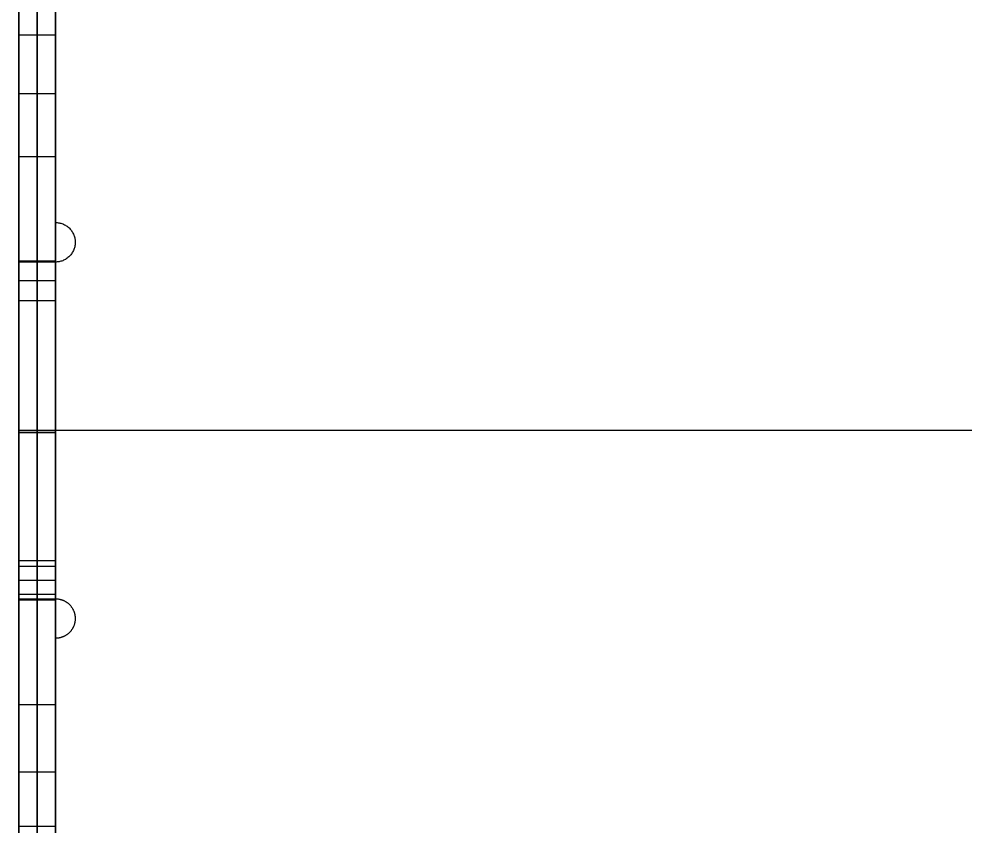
# Model space of a CAD drawing. Header units: millimetres. Extents: x -3003 to 2440, y -88 to 1748.
# Drawn here: x -3002.5 to -2847, y 760.9 to 893.5 of the extents above; entities that cross this region are included whole.
import ezdxf

# ---------------------------------------------------------------- set-up
doc = ezdxf.new("R2010")
doc.units = ezdxf.units.MM
doc.header["$MEASUREMENT"] = 0
doc.layers.add('ASSEMBLY', color=7, linetype='Continuous', true_color=0x000000)

msp = doc.modelspace()

# ---------------------------------------------------------------- linework, layer by layer
at = {"layer": 'ASSEMBLY'}
for p, q in [((-3002.55, 1014.86, 321), (-3002.55, 636.86, 321)), ((-2996.55, 1014.86, 321), (-2996.55, 636.86, 321)), ((-2552.55, 825.86, 6), (-3002.55, 825.86, 6)), ((-2552.55, 825.86, 12), (-3002.55, 825.86, 12)), ((-3002.55, 825.86, 636), (-3002.55, 825.86, 596)), ((-3002.55, 825.86, 556), (-3002.55, 825.86, 12)), ((-2996.55, 825.86, 636), (-2996.55, 825.86, 596)), ((-2996.55, 825.86, 556), (-2996.55, 825.86, 12))]:
    msp.add_line(p, q, dxfattribs=at)
for points, degree in [([(-3002.55, 1020.86, 636), (-3002.55, 825.86, 636), (-3002.55, 630.86, 636)], 2), ([(-2999.55, 1020.86, 636), (-2999.55, 825.86, 636), (-2999.55, 630.86, 636)], 2), ([(-2996.55, 1020.86, 636), (-2996.55, 825.86, 636), (-2996.55, 630.86, 636)], 2), ([(-3002.55, 853.72, 6), (-3002.55, 880.86, 6), (-3002.55, 909.44, 6)], 2), ([(-2999.55, 853.72, 6), (-2999.55, 880.86, 6), (-2999.55, 909.44, 6)], 2), ([(-2996.55, 853.72, 6), (-2996.55, 880.86, 6), (-2996.55, 909.44, 6)], 2), ([(-2996.55, 903.14, 6), (-2996.55, 882.49, 6), (-2996.55, 860.02, 6)], 2), ([(-2996.55, 903.14, 12), (-2996.55, 882.49, 12), (-2996.55, 860.02, 12)], 2), ([(-2996.55, 903.14, 9), (-2996.55, 882.49, 9), (-2996.55, 860.02, 9)], 2), ([(-3002.55, 890.86, 576), (-2999.55, 890.86, 576), (-2996.55, 890.86, 576)], 2), ([(-2996.55, 882.04, 6), (-2996.55, 882.04, 9), (-2996.55, 882.04, 12)], 2), ([(-3002.55, 881.22, 6), (-2999.55, 881.22, 6), (-2996.55, 881.22, 6)], 2), ([(-3002.55, 870.86, 556), (-3002.55, 840.86, 556), (-3002.55, 810.86, 556), (-3002.55, 780.86, 556)], 3), ([(-3002.55, 870.86, 556), (-2999.55, 870.86, 556), (-2996.55, 870.86, 556)], 2), ([(-3002.55, 780.86, 596), (-3002.55, 810.86, 596), (-3002.55, 840.86, 596), (-3002.55, 870.86, 596)], 3), ([(-3002.55, 870.86, 596), (-2999.55, 870.86, 596), (-2996.55, 870.86, 596)], 2), ([(-2999.55, 870.86, 556), (-2999.55, 840.86, 556), (-2999.55, 810.86, 556), (-2999.55, 780.86, 556)], 3), ([(-2999.55, 780.86, 596), (-2999.55, 810.86, 596), (-2999.55, 840.86, 596), (-2999.55, 870.86, 596)], 3), ([(-2996.55, 870.86, 556), (-2996.55, 840.86, 556), (-2996.55, 810.86, 556), (-2996.55, 780.86, 556)], 3), ([(-2996.55, 780.86, 596), (-2996.55, 810.86, 596), (-2996.55, 840.86, 596), (-2996.55, 870.86, 596)], 3), ([(-2996.55, 860.02, 6), (-2996.55, 860.02, 9), (-2996.55, 860.02, 12)], 2), ([(-2993.3, 856.77, 6), (-2993.3, 856.77, 9), (-2993.3, 856.77, 12)], 2), ([(-3002.55, 853.72, 12), (-2999.55, 853.72, 12), (-2996.55, 853.72, 12)], 2), ([(-3002.55, 853.72, 12), (-3002.55, 853.72, 9), (-3002.55, 853.72, 6)], 2), ([(-3002.55, 853.72, 6), (-2999.55, 853.72, 6), (-2996.55, 853.72, 6)], 2), ([(-3002.55, 853.72, 9), (-2999.55, 853.72, 9), (-2996.55, 853.72, 9)], 2), ([(-2999.55, 853.72, 12), (-2999.55, 853.72, 9), (-2999.55, 853.72, 6)], 2), ([(-2996.55, 853.72, 12), (-2996.55, 853.72, 9), (-2996.55, 853.72, 6)], 2), ([(-2996.55, 853.52, 6), (-2999.55, 853.52, 6), (-3002.55, 853.52, 6)], 2), ([(-3002.55, 853.52, 6), (-3002.55, 853.52, 9), (-3002.55, 853.52, 12)], 2), ([(-2996.55, 853.52, 12), (-2999.55, 853.52, 12), (-3002.55, 853.52, 12)], 2), ([(-3002.55, 853.52, 6), (-3002.55, 826.38, 6), (-3002.55, 798.21, 6)], 2), ([(-3002.55, 853.52, 12), (-3002.55, 826.38, 12), (-3002.55, 798.21, 12)], 2), ([(-2996.55, 853.52, 9), (-2999.55, 853.52, 9), (-3002.55, 853.52, 9)], 2), ([(-3002.55, 853.52, 9), (-3002.55, 826.38, 9), (-3002.55, 798.21, 9)], 2), ([(-2999.55, 853.52, 6), (-2999.55, 853.52, 9), (-2999.55, 853.52, 12)], 2), ([(-2996.55, 853.52, 6), (-2996.55, 853.52, 9), (-2996.55, 853.52, 12)], 2), ([(-3002.55, 850.47, 15.25), (-2999.55, 850.47, 15.25), (-2996.55, 850.47, 15.25)], 2), ([(-3002.55, 804.51, 12), (-3002.55, 825.15, 12), (-3002.55, 847.22, 12)], 2), ([(-3002.55, 847.22, 12), (-2999.55, 847.22, 12), (-2996.55, 847.22, 12)], 2), ([(-2999.55, 804.51, 12), (-2999.55, 825.15, 12), (-2999.55, 847.22, 12)], 2), ([(-2996.55, 804.51, 12), (-2996.55, 825.15, 12), (-2996.55, 847.22, 12)], 2), ([(-3002.55, 826.12, 6), (-3002.55, 826.12, 9), (-3002.55, 826.12, 12)], 2), ([(-3002.55, 825.86, 636), (-2999.55, 825.86, 636), (-2996.55, 825.86, 636)], 2), ([(-3002.55, 825.86, 556), (-2999.55, 825.86, 556), (-2996.55, 825.86, 556)], 2), ([(-3002.55, 825.86, 596), (-2999.55, 825.86, 596), (-2996.55, 825.86, 596)], 2), ([(-3002.55, 825.51, 12), (-2999.55, 825.51, 12), (-2996.55, 825.51, 12)], 2), ([(-3002.55, 804.51, 12), (-2999.55, 804.51, 12), (-2996.55, 804.51, 12)], 2), ([(-3002.55, 803.56, 14.3), (-2999.55, 803.56, 14.3), (-2996.55, 803.56, 14.3)], 2), ([(-3002.55, 801.26, 15.25), (-2999.55, 801.26, 15.25), (-2996.55, 801.26, 15.25)], 2), ([(-3002.55, 798.96, 14.3), (-2999.55, 798.96, 14.3), (-2996.55, 798.96, 14.3)], 2), ([(-3002.55, 798.21, 6), (-3002.55, 798.21, 9), (-3002.55, 798.21, 12)], 2), ([(-3002.55, 798.21, 6), (-2999.55, 798.21, 6), (-2996.55, 798.21, 6)], 2), ([(-3002.55, 798.21, 12), (-2999.55, 798.21, 12), (-2996.55, 798.21, 12)], 2), ([(-3002.55, 798.21, 9), (-2999.55, 798.21, 9), (-2996.55, 798.21, 9)], 2), ([(-3002.55, 742.29, 6), (-3002.55, 769.44, 6), (-3002.55, 798.01, 6)], 2), ([(-3002.55, 798.01, 6), (-2999.55, 798.01, 6), (-2996.55, 798.01, 6)], 2), ([(-3002.55, 798.01, 6), (-3002.55, 798.01, 9), (-3002.55, 798.01, 12)], 2), ([(-3002.55, 798.01, 12), (-2999.55, 798.01, 12), (-2996.55, 798.01, 12)], 2), ([(-3002.55, 798.01, 9), (-2999.55, 798.01, 9), (-2996.55, 798.01, 9)], 2), ([(-2999.55, 798.21, 6), (-2999.55, 798.21, 9), (-2999.55, 798.21, 12)], 2), ([(-2999.55, 742.29, 6), (-2999.55, 769.44, 6), (-2999.55, 798.01, 6)], 2), ([(-2999.55, 798.01, 6), (-2999.55, 798.01, 9), (-2999.55, 798.01, 12)], 2), ([(-2996.55, 798.21, 6), (-2996.55, 798.21, 9), (-2996.55, 798.21, 12)], 2), ([(-2996.55, 742.29, 6), (-2996.55, 769.44, 6), (-2996.55, 798.01, 6)], 2), ([(-2996.55, 798.01, 6), (-2996.55, 798.01, 9), (-2996.55, 798.01, 12)], 2), ([(-2994.25, 797.26, 6), (-2994.25, 797.26, 9), (-2994.25, 797.26, 12)], 2), ([(-2993.3, 794.96, 6), (-2993.3, 794.96, 9), (-2993.3, 794.96, 12)], 2), ([(-2996.55, 791.71, 6), (-2996.55, 791.71, 9), (-2996.55, 791.71, 12)], 2), ([(-2996.55, 791.71, 6), (-2996.55, 771.06, 6), (-2996.55, 748.59, 6)], 2), ([(-2996.55, 791.71, 12), (-2996.55, 771.06, 12), (-2996.55, 748.59, 12)], 2), ([(-2996.55, 791.71, 9), (-2996.55, 771.06, 9), (-2996.55, 748.59, 9)], 2), ([(-2994.25, 792.66, 6), (-2994.25, 792.66, 9), (-2994.25, 792.66, 12)], 2), ([(-3002.55, 780.86, 556), (-2999.55, 780.86, 556), (-2996.55, 780.86, 556)], 2), ([(-3002.55, 780.86, 596), (-2999.55, 780.86, 596), (-2996.55, 780.86, 596)], 2), ([(-3002.55, 769.79, 6), (-2999.55, 769.79, 6), (-2996.55, 769.79, 6)], 2), ([(-2996.55, 770.61, 6), (-2996.55, 770.61, 9), (-2996.55, 770.61, 12)], 2), ([(-3002.55, 760.86, 576), (-2999.55, 760.86, 576), (-2996.55, 760.86, 576)], 2)]:
    msp.add_open_spline(points, degree=degree, dxfattribs=at)
for points, weights, degree, knots in [([(-3002.55, 870.86, 596), (-3002.55, 882.58, 596), (-3002.55, 890.86, 587.72), (-3002.55, 890.86, 576), (-3002.55, 890.86, 564.28), (-3002.55, 882.58, 556), (-3002.55, 870.86, 556)], [1, 0.804737854124, 0.804737854124, 1, 0.804737854124, 0.804737854124, 1], 3, [144.545178, 144.545178, 144.545178, 144.545178, 175.954389, 175.954389, 175.954389, 207.363601, 207.363601, 207.363601, 207.363601]), ([(-2999.55, 870.86, 596), (-2999.55, 882.58, 596), (-2999.55, 890.86, 587.72), (-2999.55, 890.86, 576), (-2999.55, 890.86, 564.28), (-2999.55, 882.58, 556), (-2999.55, 870.86, 556)], [1, 0.804737854124, 0.804737854124, 1, 0.804737854124, 0.804737854124, 1], 3, [144.545178, 144.545178, 144.545178, 144.545178, 175.954389, 175.954389, 175.954389, 207.363601, 207.363601, 207.363601, 207.363601]), ([(-2996.55, 870.86, 596), (-2996.55, 882.58, 596), (-2996.55, 890.86, 587.72), (-2996.55, 890.86, 576), (-2996.55, 890.86, 564.28), (-2996.55, 882.58, 556), (-2996.55, 870.86, 556)], [1, 0.804737854124, 0.804737854124, 1, 0.804737854124, 0.804737854124, 1], 3, [144.545178, 144.545178, 144.545178, 144.545178, 175.954389, 175.954389, 175.954389, 207.363601, 207.363601, 207.363601, 207.363601]), ([(-2996.55, 860.02, 6), (-2993.3, 860.02, 6), (-2993.3, 856.77, 6), (-2993.3, 853.52, 6), (-2996.55, 853.52, 6)], [1, 0.707106781186, 1, 0.707106781186, 1], 2, [-153.623119, -153.623119, -153.623119, -148.518031, -148.518031, -143.412943, -143.412943, -143.412943]), ([(-2996.55, 860.02, 12), (-2993.3, 860.02, 12), (-2993.3, 856.77, 12), (-2993.3, 853.52, 12), (-2996.55, 853.52, 12)], [1, 0.707106781186, 1, 0.707106781186, 1], 2, [-153.623119, -153.623119, -153.623119, -148.518031, -148.518031, -143.412943, -143.412943, -143.412943]), ([(-2996.55, 860.02, 9), (-2993.3, 860.02, 9), (-2993.3, 856.77, 9), (-2993.3, 853.52, 9), (-2996.55, 853.52, 9)], [1, 0.707106781186, 1, 0.707106781186, 1], 2, [-153.623119, -153.623119, -153.623119, -148.518031, -148.518031, -143.412943, -143.412943, -143.412943]), ([(-3002.55, 847.22, 12), (-3002.55, 847.22, 15.25), (-3002.55, 850.47, 15.25), (-3002.55, 853.72, 15.25), (-3002.55, 853.72, 12)], [1, 0.707106781187, 1, 0.707106781187, 1], 2, [-243.659928, -243.659928, -243.659928, -238.55484, -238.55484, -233.449752, -233.449752, -233.449752]), ([(-2999.55, 847.22, 12), (-2999.55, 847.22, 15.25), (-2999.55, 850.47, 15.25), (-2999.55, 853.72, 15.25), (-2999.55, 853.72, 12)], [1, 0.707106781187, 1, 0.707106781187, 1], 2, [-243.659928, -243.659928, -243.659928, -238.55484, -238.55484, -233.449752, -233.449752, -233.449752]), ([(-2996.55, 847.22, 12), (-2996.55, 847.22, 15.25), (-2996.55, 850.47, 15.25), (-2996.55, 853.72, 15.25), (-2996.55, 853.72, 12)], [1, 0.707106781187, 1, 0.707106781187, 1], 2, [-243.659928, -243.659928, -243.659928, -238.55484, -238.55484, -233.449752, -233.449752, -233.449752]), ([(-3002.55, 798.01, 12), (-3002.55, 798.01, 13.35), (-3002.55, 798.96, 14.3), (-3002.55, 799.91, 15.25), (-3002.55, 801.26, 15.25), (-3002.55, 802.6, 15.25), (-3002.55, 803.56, 14.3), (-3002.55, 804.51, 13.35), (-3002.55, 804.51, 12)], [1, 0.923879512363, 1, 0.923879512363, 1, 0.923879512363, 1, 0.923879512363, 1], 2, [-254.642605, -254.642605, -254.642605, -252.090061, -252.090061, -249.537516, -249.537516, -246.984972, -246.984972, -244.432428, -244.432428, -244.432428]), ([(-2999.55, 798.01, 12), (-2999.55, 798.01, 13.35), (-2999.55, 798.96, 14.3), (-2999.55, 799.91, 15.25), (-2999.55, 801.26, 15.25), (-2999.55, 802.6, 15.25), (-2999.55, 803.56, 14.3), (-2999.55, 804.51, 13.35), (-2999.55, 804.51, 12)], [1, 0.923879512363, 1, 0.923879512363, 1, 0.923879512363, 1, 0.923879512363, 1], 2, [-254.642605, -254.642605, -254.642605, -252.090061, -252.090061, -249.537516, -249.537516, -246.984972, -246.984972, -244.432428, -244.432428, -244.432428]), ([(-2996.55, 798.01, 12), (-2996.55, 798.01, 13.35), (-2996.55, 798.96, 14.3), (-2996.55, 799.91, 15.25), (-2996.55, 801.26, 15.25), (-2996.55, 802.6, 15.25), (-2996.55, 803.56, 14.3), (-2996.55, 804.51, 13.35), (-2996.55, 804.51, 12)], [1, 0.923879512363, 1, 0.923879512363, 1, 0.923879512363, 1, 0.923879512363, 1], 2, [-254.642605, -254.642605, -254.642605, -252.090061, -252.090061, -249.537516, -249.537516, -246.984972, -246.984972, -244.432428, -244.432428, -244.432428]), ([(-2996.55, 798.21, 6), (-2995.2, 798.21, 6), (-2994.25, 797.26, 6), (-2993.3, 796.3, 6), (-2993.3, 794.96, 6), (-2993.3, 793.61, 6), (-2994.25, 792.66, 6), (-2995.2, 791.71, 6), (-2996.55, 791.71, 6)], [1, 0.923879502202, 1, 0.923879502202, 1, 0.923879502202, 1, 0.923879502202, 1], 2, [-140.412943, -140.412943, -140.412943, -137.860399, -137.860399, -135.307854, -135.307854, -132.75531, -132.75531, -130.202765, -130.202765, -130.202765]), ([(-2996.55, 798.21, 12), (-2995.2, 798.21, 12), (-2994.25, 797.26, 12), (-2993.3, 796.3, 12), (-2993.3, 794.96, 12), (-2993.3, 793.61, 12), (-2994.25, 792.66, 12), (-2995.2, 791.71, 12), (-2996.55, 791.71, 12)], [1, 0.923879502202, 1, 0.923879502202, 1, 0.923879502202, 1, 0.923879502202, 1], 2, [-140.412943, -140.412943, -140.412943, -137.860399, -137.860399, -135.307854, -135.307854, -132.75531, -132.75531, -130.202765, -130.202765, -130.202765]), ([(-2996.55, 798.21, 9), (-2995.2, 798.21, 9), (-2994.25, 797.26, 9), (-2993.3, 796.3, 9), (-2993.3, 794.96, 9), (-2993.3, 793.61, 9), (-2994.25, 792.66, 9), (-2995.2, 791.71, 9), (-2996.55, 791.71, 9)], [1, 0.923879502202, 1, 0.923879502202, 1, 0.923879502202, 1, 0.923879502202, 1], 2, [-140.412943, -140.412943, -140.412943, -137.860399, -137.860399, -135.307854, -135.307854, -132.75531, -132.75531, -130.202765, -130.202765, -130.202765]), ([(-3002.55, 780.86, 556), (-3002.55, 769.15, 556), (-3002.55, 760.86, 564.28), (-3002.55, 760.86, 576), (-3002.55, 760.86, 587.72), (-3002.55, 769.15, 596), (-3002.55, 780.86, 596)], [1, 0.804737854124, 0.804737854124, 1, 0.804737854124, 0.804737854124, 1], 3, [-8.273244, -8.273244, -8.273244, -8.273244, 23.135967, 23.135967, 23.135967, 54.545178, 54.545178, 54.545178, 54.545178]), ([(-2999.55, 780.86, 556), (-2999.55, 769.15, 556), (-2999.55, 760.86, 564.28), (-2999.55, 760.86, 576), (-2999.55, 760.86, 587.72), (-2999.55, 769.15, 596), (-2999.55, 780.86, 596)], [1, 0.804737854124, 0.804737854124, 1, 0.804737854124, 0.804737854124, 1], 3, [-8.273244, -8.273244, -8.273244, -8.273244, 23.135967, 23.135967, 23.135967, 54.545178, 54.545178, 54.545178, 54.545178]), ([(-2996.55, 780.86, 556), (-2996.55, 769.15, 556), (-2996.55, 760.86, 564.28), (-2996.55, 760.86, 576), (-2996.55, 760.86, 587.72), (-2996.55, 769.15, 596), (-2996.55, 780.86, 596)], [1, 0.804737854124, 0.804737854124, 1, 0.804737854124, 0.804737854124, 1], 3, [-8.273244, -8.273244, -8.273244, -8.273244, 23.135967, 23.135967, 23.135967, 54.545178, 54.545178, 54.545178, 54.545178])]:
    msp.add_rational_spline(points, weights, degree=degree, knots=knots, dxfattribs=at)

doc.saveas('drawing.dxf')
